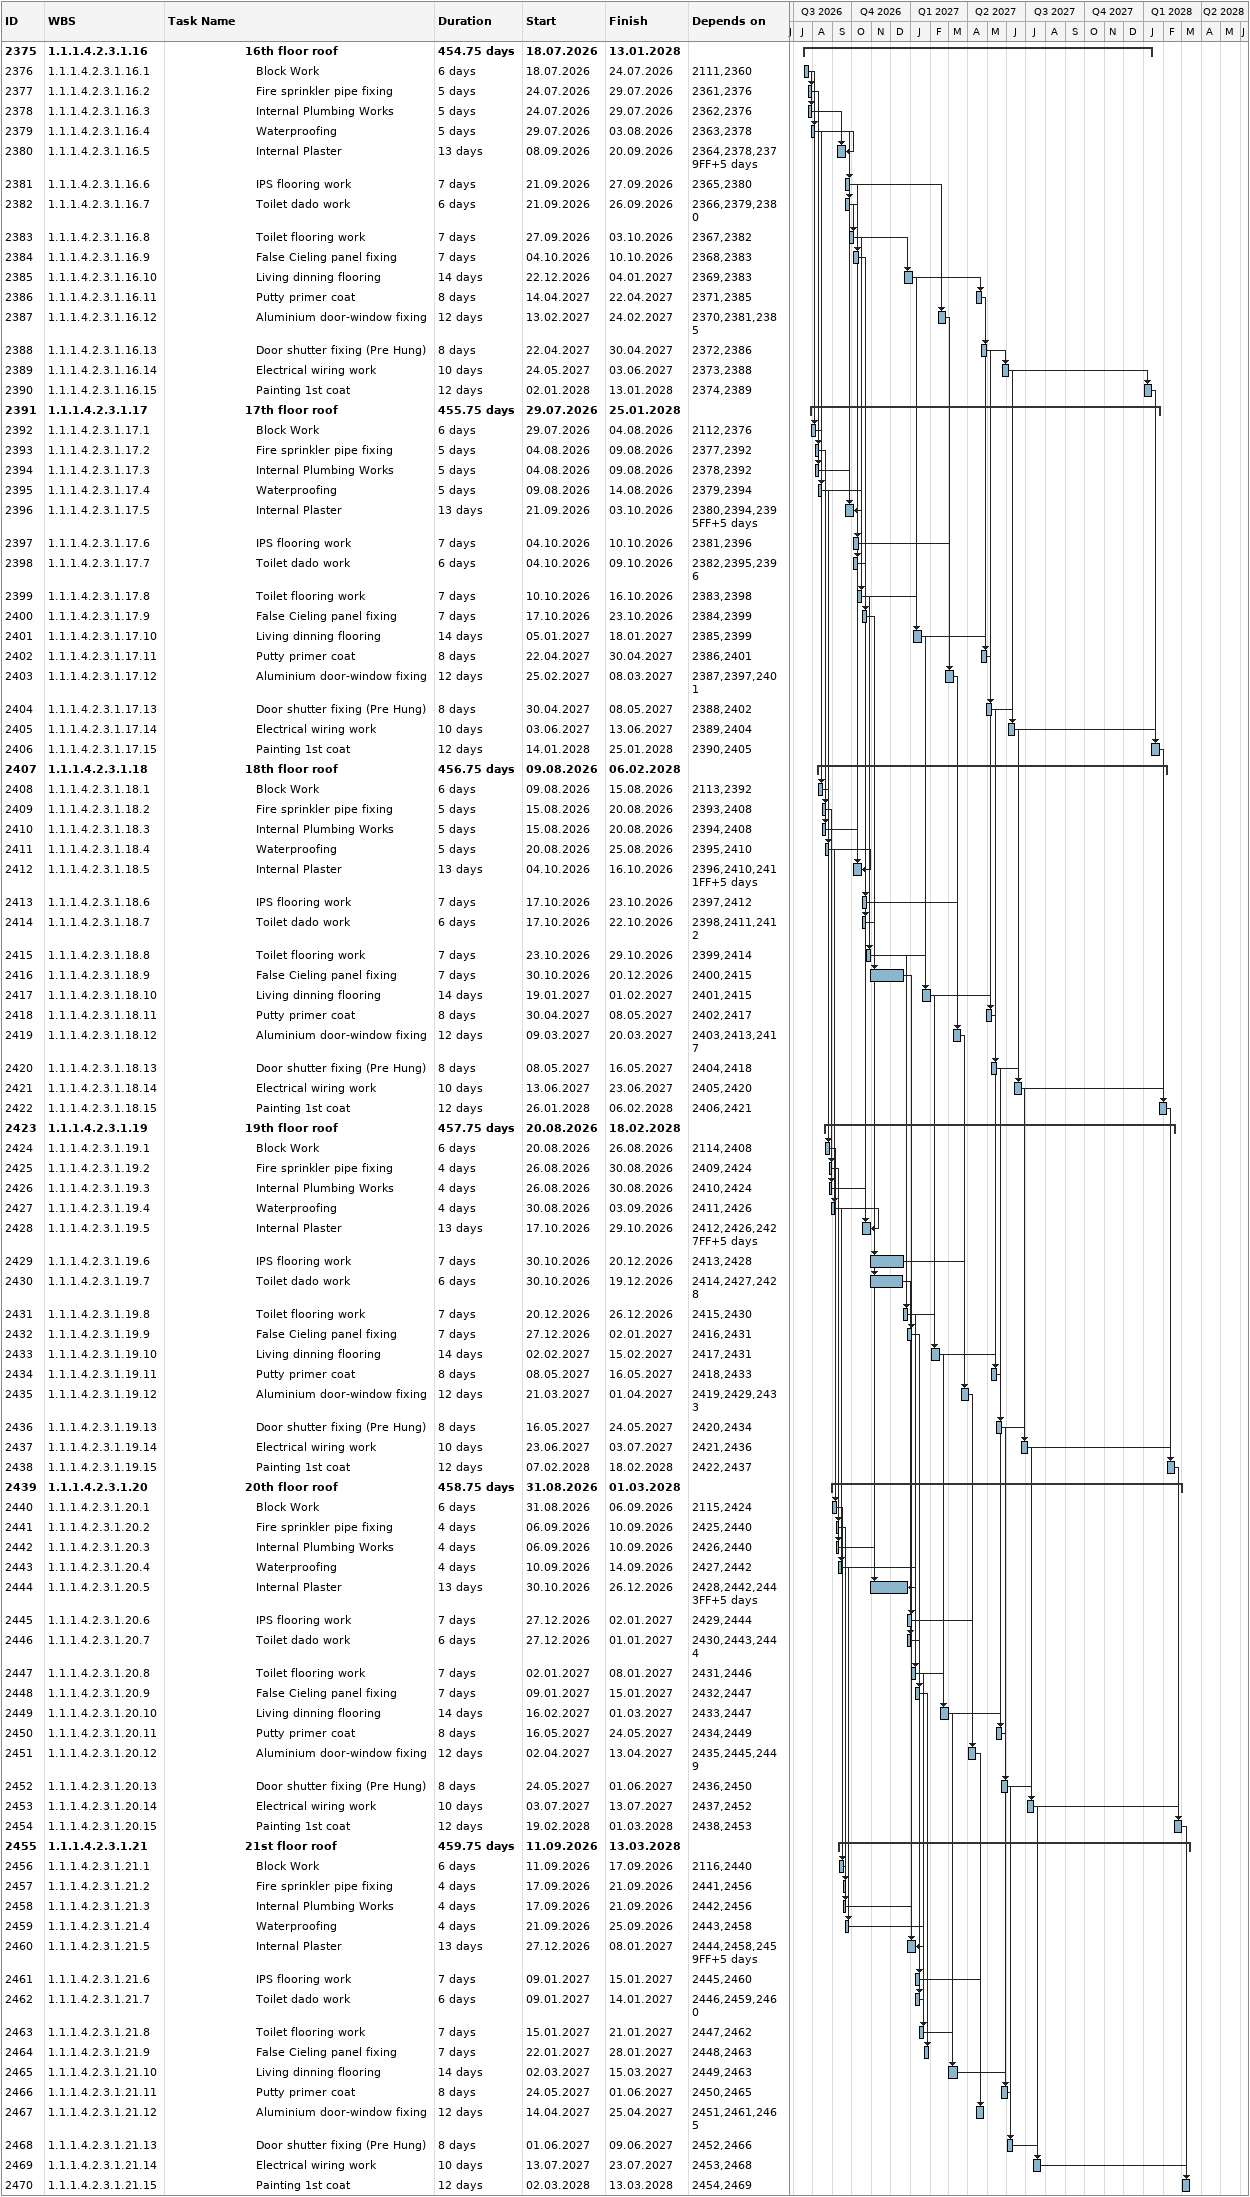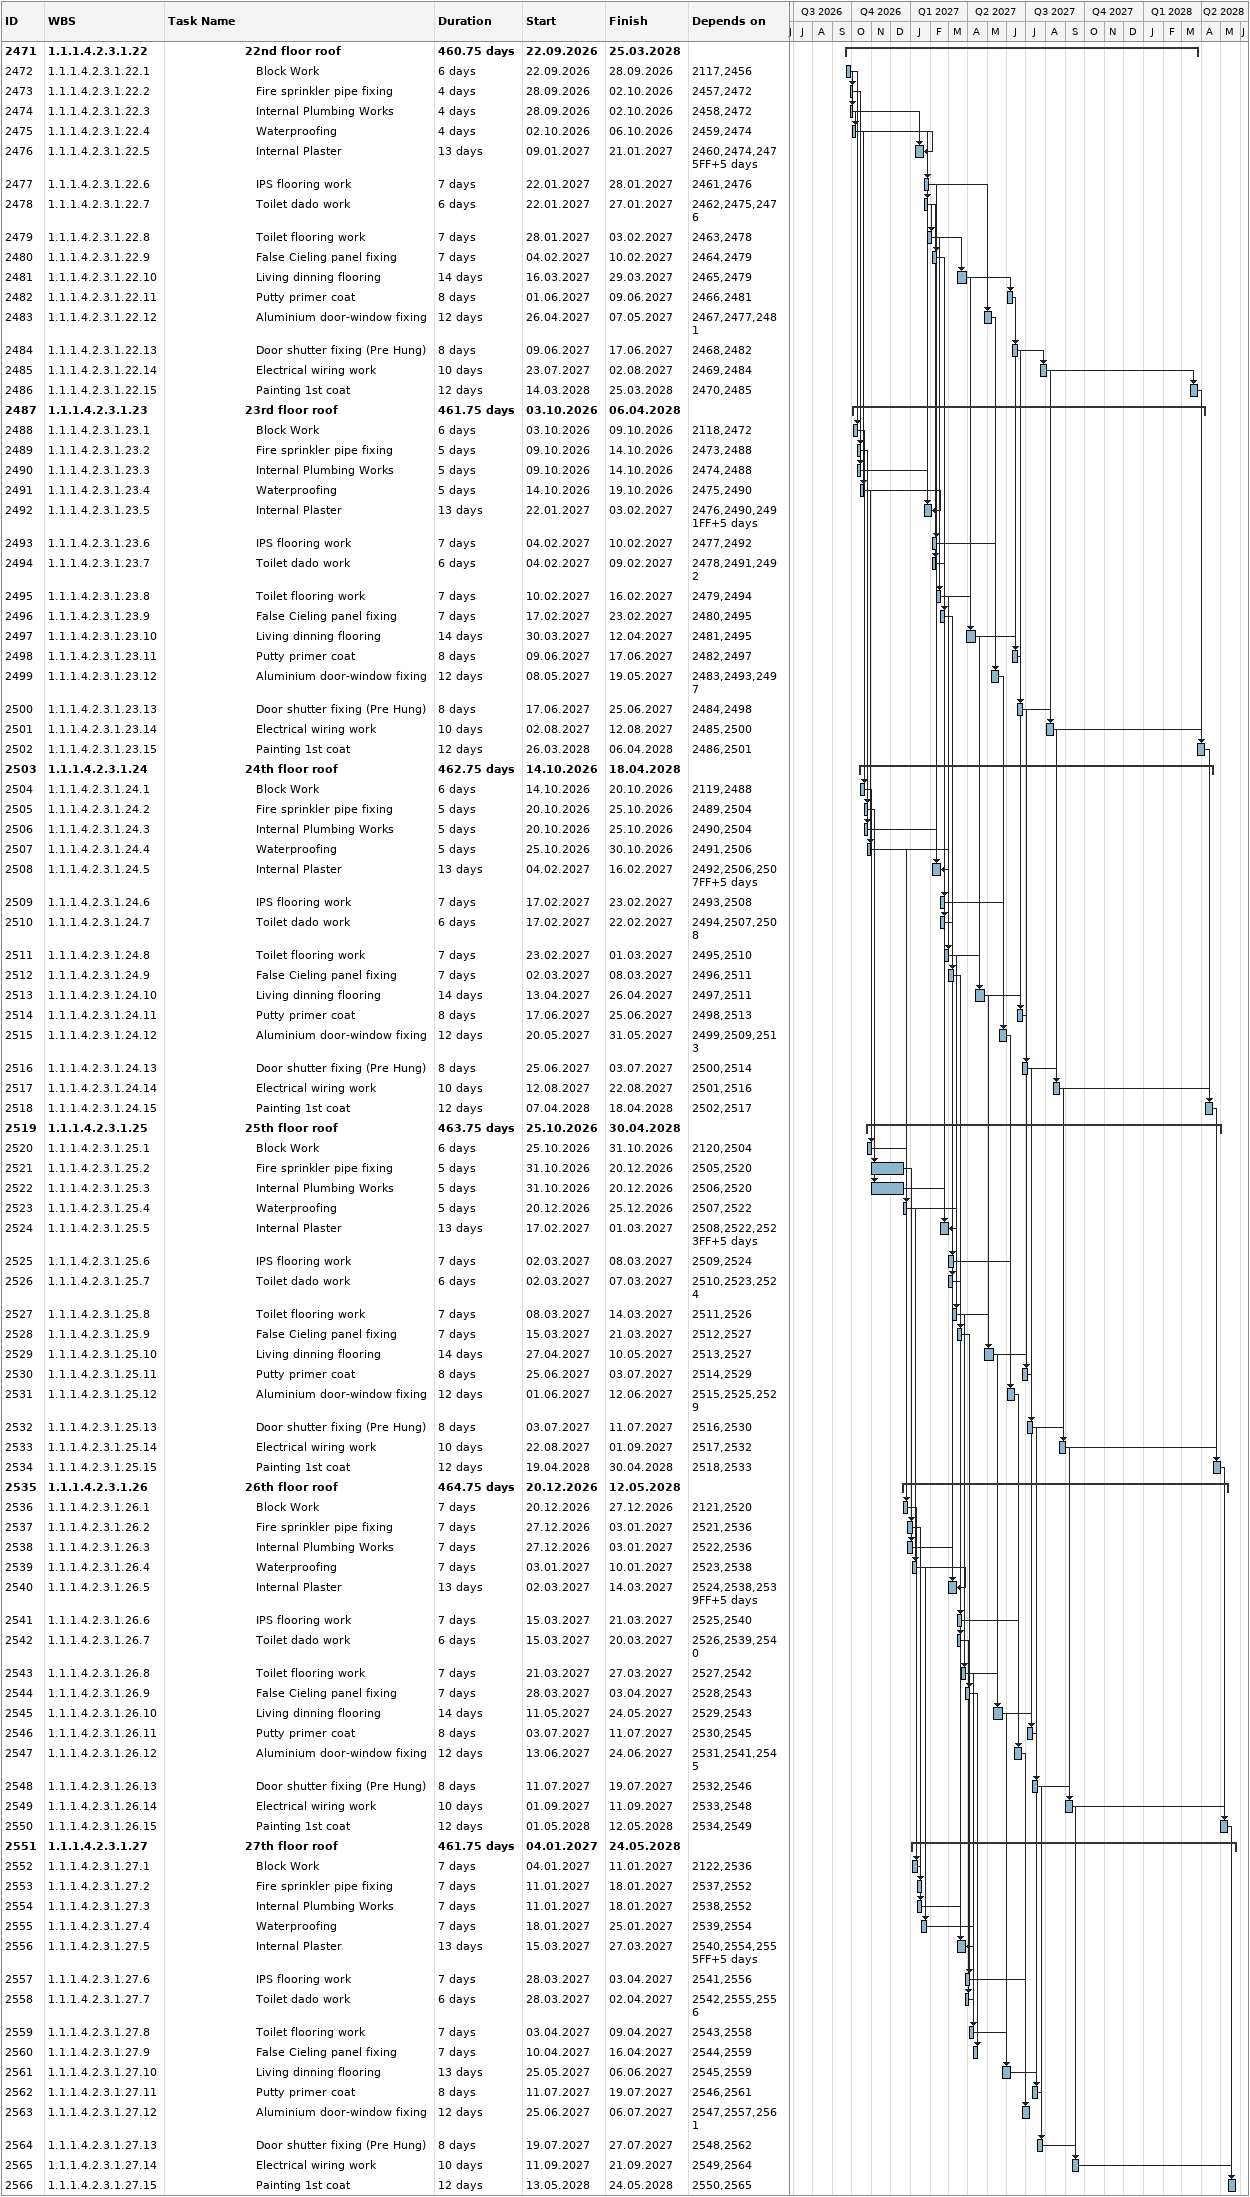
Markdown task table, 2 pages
| ID | WBS | Task | Duration | Start | Finish | Predecessors |
|---|---|---|---|---|---|---|
| 2375 | 1.1.1.4.2.3.1.16 | **16th floor roof** | 454.75d | 2026-07-18 | 2028-01-13 |  |
| 2376 | 1.1.1.4.2.3.1.16.1 | Block Work | 6d | 2026-07-18 | 2026-07-24 | 2111, 2360 |
| 2377 | 1.1.1.4.2.3.1.16.2 | Fire sprinkler pipe fixing | 5d | 2026-07-24 | 2026-07-29 | 2361, 2376 |
| 2378 | 1.1.1.4.2.3.1.16.3 | Internal Plumbing Works | 5d | 2026-07-24 | 2026-07-29 | 2362, 2376 |
| 2379 | 1.1.1.4.2.3.1.16.4 | Waterproofing | 5d | 2026-07-29 | 2026-08-03 | 2363, 2378 |
| 2380 | 1.1.1.4.2.3.1.16.5 | Internal Plaster | 13d | 2026-09-08 | 2026-09-20 | 2364, 2378, 2379FF+5d |
| 2381 | 1.1.1.4.2.3.1.16.6 | IPS flooring work | 7d | 2026-09-21 | 2026-09-27 | 2365, 2380 |
| 2382 | 1.1.1.4.2.3.1.16.7 | Toilet dado work | 6d | 2026-09-21 | 2026-09-26 | 2366, 2379, 2380 |
| 2383 | 1.1.1.4.2.3.1.16.8 | Toilet flooring work | 7d | 2026-09-27 | 2026-10-03 | 2367, 2382 |
| 2384 | 1.1.1.4.2.3.1.16.9 | False Cieling panel fixing | 7d | 2026-10-04 | 2026-10-10 | 2368, 2383 |
| 2385 | 1.1.1.4.2.3.1.16.10 | Living dinning flooring | 14d | 2026-12-22 | 2027-01-04 | 2369, 2383 |
| 2386 | 1.1.1.4.2.3.1.16.11 | Putty primer coat | 8d | 2027-04-14 | 2027-04-22 | 2371, 2385 |
| 2387 | 1.1.1.4.2.3.1.16.12 | Aluminium door-window fixing | 12d | 2027-02-13 | 2027-02-24 | 2370, 2381, 2385 |
| 2388 | 1.1.1.4.2.3.1.16.13 | Door shutter fixing (Pre Hung) | 8d | 2027-04-22 | 2027-04-30 | 2372, 2386 |
| 2389 | 1.1.1.4.2.3.1.16.14 | Electrical wiring work | 10d | 2027-05-24 | 2027-06-03 | 2373, 2388 |
| 2390 | 1.1.1.4.2.3.1.16.15 | Painting 1st coat | 12d | 2028-01-02 | 2028-01-13 | 2374, 2389 |
| 2391 | 1.1.1.4.2.3.1.17 | **17th floor roof** | 455.75d | 2026-07-29 | 2028-01-25 |  |
| 2392 | 1.1.1.4.2.3.1.17.1 | Block Work | 6d | 2026-07-29 | 2026-08-04 | 2112, 2376 |
| 2393 | 1.1.1.4.2.3.1.17.2 | Fire sprinkler pipe fixing | 5d | 2026-08-04 | 2026-08-09 | 2377, 2392 |
| 2394 | 1.1.1.4.2.3.1.17.3 | Internal Plumbing Works | 5d | 2026-08-04 | 2026-08-09 | 2378, 2392 |
| 2395 | 1.1.1.4.2.3.1.17.4 | Waterproofing | 5d | 2026-08-09 | 2026-08-14 | 2379, 2394 |
| 2396 | 1.1.1.4.2.3.1.17.5 | Internal Plaster | 13d | 2026-09-21 | 2026-10-03 | 2380, 2394, 2395FF+5d |
| 2397 | 1.1.1.4.2.3.1.17.6 | IPS flooring work | 7d | 2026-10-04 | 2026-10-10 | 2381, 2396 |
| 2398 | 1.1.1.4.2.3.1.17.7 | Toilet dado work | 6d | 2026-10-04 | 2026-10-09 | 2382, 2395, 2396 |
| 2399 | 1.1.1.4.2.3.1.17.8 | Toilet flooring work | 7d | 2026-10-10 | 2026-10-16 | 2383, 2398 |
| 2400 | 1.1.1.4.2.3.1.17.9 | False Cieling panel fixing | 7d | 2026-10-17 | 2026-10-23 | 2384, 2399 |
| 2401 | 1.1.1.4.2.3.1.17.10 | Living dinning flooring | 14d | 2027-01-05 | 2027-01-18 | 2385, 2399 |
| 2402 | 1.1.1.4.2.3.1.17.11 | Putty primer coat | 8d | 2027-04-22 | 2027-04-30 | 2386, 2401 |
| 2403 | 1.1.1.4.2.3.1.17.12 | Aluminium door-window fixing | 12d | 2027-02-25 | 2027-03-08 | 2387, 2397, 2401 |
| 2404 | 1.1.1.4.2.3.1.17.13 | Door shutter fixing (Pre Hung) | 8d | 2027-04-30 | 2027-05-08 | 2388, 2402 |
| 2405 | 1.1.1.4.2.3.1.17.14 | Electrical wiring work | 10d | 2027-06-03 | 2027-06-13 | 2389, 2404 |
| 2406 | 1.1.1.4.2.3.1.17.15 | Painting 1st coat | 12d | 2028-01-14 | 2028-01-25 | 2390, 2405 |
| 2407 | 1.1.1.4.2.3.1.18 | **18th floor roof** | 456.75d | 2026-08-09 | 2028-02-06 |  |
| 2408 | 1.1.1.4.2.3.1.18.1 | Block Work | 6d | 2026-08-09 | 2026-08-15 | 2113, 2392 |
| 2409 | 1.1.1.4.2.3.1.18.2 | Fire sprinkler pipe fixing | 5d | 2026-08-15 | 2026-08-20 | 2393, 2408 |
| 2410 | 1.1.1.4.2.3.1.18.3 | Internal Plumbing Works | 5d | 2026-08-15 | 2026-08-20 | 2394, 2408 |
| 2411 | 1.1.1.4.2.3.1.18.4 | Waterproofing | 5d | 2026-08-20 | 2026-08-25 | 2395, 2410 |
| 2412 | 1.1.1.4.2.3.1.18.5 | Internal Plaster | 13d | 2026-10-04 | 2026-10-16 | 2396, 2410, 2411FF+5d |
| 2413 | 1.1.1.4.2.3.1.18.6 | IPS flooring work | 7d | 2026-10-17 | 2026-10-23 | 2397, 2412 |
| 2414 | 1.1.1.4.2.3.1.18.7 | Toilet dado work | 6d | 2026-10-17 | 2026-10-22 | 2398, 2411, 2412 |
| 2415 | 1.1.1.4.2.3.1.18.8 | Toilet flooring work | 7d | 2026-10-23 | 2026-10-29 | 2399, 2414 |
| 2416 | 1.1.1.4.2.3.1.18.9 | False Cieling panel fixing | 7d | 2026-10-30 | 2026-12-20 | 2400, 2415 |
| 2417 | 1.1.1.4.2.3.1.18.10 | Living dinning flooring | 14d | 2027-01-19 | 2027-02-01 | 2401, 2415 |
| 2418 | 1.1.1.4.2.3.1.18.11 | Putty primer coat | 8d | 2027-04-30 | 2027-05-08 | 2402, 2417 |
| 2419 | 1.1.1.4.2.3.1.18.12 | Aluminium door-window fixing | 12d | 2027-03-09 | 2027-03-20 | 2403, 2413, 2417 |
| 2420 | 1.1.1.4.2.3.1.18.13 | Door shutter fixing (Pre Hung) | 8d | 2027-05-08 | 2027-05-16 | 2404, 2418 |
| 2421 | 1.1.1.4.2.3.1.18.14 | Electrical wiring work | 10d | 2027-06-13 | 2027-06-23 | 2405, 2420 |
| 2422 | 1.1.1.4.2.3.1.18.15 | Painting 1st coat | 12d | 2028-01-26 | 2028-02-06 | 2406, 2421 |
| 2423 | 1.1.1.4.2.3.1.19 | **19th floor roof** | 457.75d | 2026-08-20 | 2028-02-18 |  |
| 2424 | 1.1.1.4.2.3.1.19.1 | Block Work | 6d | 2026-08-20 | 2026-08-26 | 2114, 2408 |
| 2425 | 1.1.1.4.2.3.1.19.2 | Fire sprinkler pipe fixing | 4d | 2026-08-26 | 2026-08-30 | 2409, 2424 |
| 2426 | 1.1.1.4.2.3.1.19.3 | Internal Plumbing Works | 4d | 2026-08-26 | 2026-08-30 | 2410, 2424 |
| 2427 | 1.1.1.4.2.3.1.19.4 | Waterproofing | 4d | 2026-08-30 | 2026-09-03 | 2411, 2426 |
| 2428 | 1.1.1.4.2.3.1.19.5 | Internal Plaster | 13d | 2026-10-17 | 2026-10-29 | 2412, 2426, 2427FF+5d |
| 2429 | 1.1.1.4.2.3.1.19.6 | IPS flooring work | 7d | 2026-10-30 | 2026-12-20 | 2413, 2428 |
| 2430 | 1.1.1.4.2.3.1.19.7 | Toilet dado work | 6d | 2026-10-30 | 2026-12-19 | 2414, 2427, 2428 |
| 2431 | 1.1.1.4.2.3.1.19.8 | Toilet flooring work | 7d | 2026-12-20 | 2026-12-26 | 2415, 2430 |
| 2432 | 1.1.1.4.2.3.1.19.9 | False Cieling panel fixing | 7d | 2026-12-27 | 2027-01-02 | 2416, 2431 |
| 2433 | 1.1.1.4.2.3.1.19.10 | Living dinning flooring | 14d | 2027-02-02 | 2027-02-15 | 2417, 2431 |
| 2434 | 1.1.1.4.2.3.1.19.11 | Putty primer coat | 8d | 2027-05-08 | 2027-05-16 | 2418, 2433 |
| 2435 | 1.1.1.4.2.3.1.19.12 | Aluminium door-window fixing | 12d | 2027-03-21 | 2027-04-01 | 2419, 2429, 2433 |
| 2436 | 1.1.1.4.2.3.1.19.13 | Door shutter fixing (Pre Hung) | 8d | 2027-05-16 | 2027-05-24 | 2420, 2434 |
| 2437 | 1.1.1.4.2.3.1.19.14 | Electrical wiring work | 10d | 2027-06-23 | 2027-07-03 | 2421, 2436 |
| 2438 | 1.1.1.4.2.3.1.19.15 | Painting 1st coat | 12d | 2028-02-07 | 2028-02-18 | 2422, 2437 |
| 2439 | 1.1.1.4.2.3.1.20 | **20th floor roof** | 458.75d | 2026-08-31 | 2028-03-01 |  |
| 2440 | 1.1.1.4.2.3.1.20.1 | Block Work | 6d | 2026-08-31 | 2026-09-06 | 2115, 2424 |
| 2441 | 1.1.1.4.2.3.1.20.2 | Fire sprinkler pipe fixing | 4d | 2026-09-06 | 2026-09-10 | 2425, 2440 |
| 2442 | 1.1.1.4.2.3.1.20.3 | Internal Plumbing Works | 4d | 2026-09-06 | 2026-09-10 | 2426, 2440 |
| 2443 | 1.1.1.4.2.3.1.20.4 | Waterproofing | 4d | 2026-09-10 | 2026-09-14 | 2427, 2442 |
| 2444 | 1.1.1.4.2.3.1.20.5 | Internal Plaster | 13d | 2026-10-30 | 2026-12-26 | 2428, 2442, 2443FF+5d |
| 2445 | 1.1.1.4.2.3.1.20.6 | IPS flooring work | 7d | 2026-12-27 | 2027-01-02 | 2429, 2444 |
| 2446 | 1.1.1.4.2.3.1.20.7 | Toilet dado work | 6d | 2026-12-27 | 2027-01-01 | 2430, 2443, 2444 |
| 2447 | 1.1.1.4.2.3.1.20.8 | Toilet flooring work | 7d | 2027-01-02 | 2027-01-08 | 2431, 2446 |
| 2448 | 1.1.1.4.2.3.1.20.9 | False Cieling panel fixing | 7d | 2027-01-09 | 2027-01-15 | 2432, 2447 |
| 2449 | 1.1.1.4.2.3.1.20.10 | Living dinning flooring | 14d | 2027-02-16 | 2027-03-01 | 2433, 2447 |
| 2450 | 1.1.1.4.2.3.1.20.11 | Putty primer coat | 8d | 2027-05-16 | 2027-05-24 | 2434, 2449 |
| 2451 | 1.1.1.4.2.3.1.20.12 | Aluminium door-window fixing | 12d | 2027-04-02 | 2027-04-13 | 2435, 2445, 2449 |
| 2452 | 1.1.1.4.2.3.1.20.13 | Door shutter fixing (Pre Hung) | 8d | 2027-05-24 | 2027-06-01 | 2436, 2450 |
| 2453 | 1.1.1.4.2.3.1.20.14 | Electrical wiring work | 10d | 2027-07-03 | 2027-07-13 | 2437, 2452 |
| 2454 | 1.1.1.4.2.3.1.20.15 | Painting 1st coat | 12d | 2028-02-19 | 2028-03-01 | 2438, 2453 |
| 2455 | 1.1.1.4.2.3.1.21 | **21st floor roof** | 459.75d | 2026-09-11 | 2028-03-13 |  |
| 2456 | 1.1.1.4.2.3.1.21.1 | Block Work | 6d | 2026-09-11 | 2026-09-17 | 2116, 2440 |
| 2457 | 1.1.1.4.2.3.1.21.2 | Fire sprinkler pipe fixing | 4d | 2026-09-17 | 2026-09-21 | 2441, 2456 |
| 2458 | 1.1.1.4.2.3.1.21.3 | Internal Plumbing Works | 4d | 2026-09-17 | 2026-09-21 | 2442, 2456 |
| 2459 | 1.1.1.4.2.3.1.21.4 | Waterproofing | 4d | 2026-09-21 | 2026-09-25 | 2443, 2458 |
| 2460 | 1.1.1.4.2.3.1.21.5 | Internal Plaster | 13d | 2026-12-27 | 2027-01-08 | 2444, 2458, 2459FF+5d |
| 2461 | 1.1.1.4.2.3.1.21.6 | IPS flooring work | 7d | 2027-01-09 | 2027-01-15 | 2445, 2460 |
| 2462 | 1.1.1.4.2.3.1.21.7 | Toilet dado work | 6d | 2027-01-09 | 2027-01-14 | 2446, 2459, 2460 |
| 2463 | 1.1.1.4.2.3.1.21.8 | Toilet flooring work | 7d | 2027-01-15 | 2027-01-21 | 2447, 2462 |
| 2464 | 1.1.1.4.2.3.1.21.9 | False Cieling panel fixing | 7d | 2027-01-22 | 2027-01-28 | 2448, 2463 |
| 2465 | 1.1.1.4.2.3.1.21.10 | Living dinning flooring | 14d | 2027-03-02 | 2027-03-15 | 2449, 2463 |
| 2466 | 1.1.1.4.2.3.1.21.11 | Putty primer coat | 8d | 2027-05-24 | 2027-06-01 | 2450, 2465 |
| 2467 | 1.1.1.4.2.3.1.21.12 | Aluminium door-window fixing | 12d | 2027-04-14 | 2027-04-25 | 2451, 2461, 2465 |
| 2468 | 1.1.1.4.2.3.1.21.13 | Door shutter fixing (Pre Hung) | 8d | 2027-06-01 | 2027-06-09 | 2452, 2466 |
| 2469 | 1.1.1.4.2.3.1.21.14 | Electrical wiring work | 10d | 2027-07-13 | 2027-07-23 | 2453, 2468 |
| 2470 | 1.1.1.4.2.3.1.21.15 | Painting 1st coat | 12d | 2028-03-02 | 2028-03-13 | 2454, 2469 |
| 2471 | 1.1.1.4.2.3.1.22 | **22nd floor roof** | 460.75d | 2026-09-22 | 2028-03-25 |  |
| 2472 | 1.1.1.4.2.3.1.22.1 | Block Work | 6d | 2026-09-22 | 2026-09-28 | 2117, 2456 |
| 2473 | 1.1.1.4.2.3.1.22.2 | Fire sprinkler pipe fixing | 4d | 2026-09-28 | 2026-10-02 | 2457, 2472 |
| 2474 | 1.1.1.4.2.3.1.22.3 | Internal Plumbing Works | 4d | 2026-09-28 | 2026-10-02 | 2458, 2472 |
| 2475 | 1.1.1.4.2.3.1.22.4 | Waterproofing | 4d | 2026-10-02 | 2026-10-06 | 2459, 2474 |
| 2476 | 1.1.1.4.2.3.1.22.5 | Internal Plaster | 13d | 2027-01-09 | 2027-01-21 | 2460, 2474, 2475FF+5d |
| 2477 | 1.1.1.4.2.3.1.22.6 | IPS flooring work | 7d | 2027-01-22 | 2027-01-28 | 2461, 2476 |
| 2478 | 1.1.1.4.2.3.1.22.7 | Toilet dado work | 6d | 2027-01-22 | 2027-01-27 | 2462, 2475, 2476 |
| 2479 | 1.1.1.4.2.3.1.22.8 | Toilet flooring work | 7d | 2027-01-28 | 2027-02-03 | 2463, 2478 |
| 2480 | 1.1.1.4.2.3.1.22.9 | False Cieling panel fixing | 7d | 2027-02-04 | 2027-02-10 | 2464, 2479 |
| 2481 | 1.1.1.4.2.3.1.22.10 | Living dinning flooring | 14d | 2027-03-16 | 2027-03-29 | 2465, 2479 |
| 2482 | 1.1.1.4.2.3.1.22.11 | Putty primer coat | 8d | 2027-06-01 | 2027-06-09 | 2466, 2481 |
| 2483 | 1.1.1.4.2.3.1.22.12 | Aluminium door-window fixing | 12d | 2027-04-26 | 2027-05-07 | 2467, 2477, 2481 |
| 2484 | 1.1.1.4.2.3.1.22.13 | Door shutter fixing (Pre Hung) | 8d | 2027-06-09 | 2027-06-17 | 2468, 2482 |
| 2485 | 1.1.1.4.2.3.1.22.14 | Electrical wiring work | 10d | 2027-07-23 | 2027-08-02 | 2469, 2484 |
| 2486 | 1.1.1.4.2.3.1.22.15 | Painting 1st coat | 12d | 2028-03-14 | 2028-03-25 | 2470, 2485 |
| 2487 | 1.1.1.4.2.3.1.23 | **23rd floor roof** | 461.75d | 2026-10-03 | 2028-04-06 |  |
| 2488 | 1.1.1.4.2.3.1.23.1 | Block Work | 6d | 2026-10-03 | 2026-10-09 | 2118, 2472 |
| 2489 | 1.1.1.4.2.3.1.23.2 | Fire sprinkler pipe fixing | 5d | 2026-10-09 | 2026-10-14 | 2473, 2488 |
| 2490 | 1.1.1.4.2.3.1.23.3 | Internal Plumbing Works | 5d | 2026-10-09 | 2026-10-14 | 2474, 2488 |
| 2491 | 1.1.1.4.2.3.1.23.4 | Waterproofing | 5d | 2026-10-14 | 2026-10-19 | 2475, 2490 |
| 2492 | 1.1.1.4.2.3.1.23.5 | Internal Plaster | 13d | 2027-01-22 | 2027-02-03 | 2476, 2490, 2491FF+5d |
| 2493 | 1.1.1.4.2.3.1.23.6 | IPS flooring work | 7d | 2027-02-04 | 2027-02-10 | 2477, 2492 |
| 2494 | 1.1.1.4.2.3.1.23.7 | Toilet dado work | 6d | 2027-02-04 | 2027-02-09 | 2478, 2491, 2492 |
| 2495 | 1.1.1.4.2.3.1.23.8 | Toilet flooring work | 7d | 2027-02-10 | 2027-02-16 | 2479, 2494 |
| 2496 | 1.1.1.4.2.3.1.23.9 | False Cieling panel fixing | 7d | 2027-02-17 | 2027-02-23 | 2480, 2495 |
| 2497 | 1.1.1.4.2.3.1.23.10 | Living dinning flooring | 14d | 2027-03-30 | 2027-04-12 | 2481, 2495 |
| 2498 | 1.1.1.4.2.3.1.23.11 | Putty primer coat | 8d | 2027-06-09 | 2027-06-17 | 2482, 2497 |
| 2499 | 1.1.1.4.2.3.1.23.12 | Aluminium door-window fixing | 12d | 2027-05-08 | 2027-05-19 | 2483, 2493, 2497 |
| 2500 | 1.1.1.4.2.3.1.23.13 | Door shutter fixing (Pre Hung) | 8d | 2027-06-17 | 2027-06-25 | 2484, 2498 |
| 2501 | 1.1.1.4.2.3.1.23.14 | Electrical wiring work | 10d | 2027-08-02 | 2027-08-12 | 2485, 2500 |
| 2502 | 1.1.1.4.2.3.1.23.15 | Painting 1st coat | 12d | 2028-03-26 | 2028-04-06 | 2486, 2501 |
| 2503 | 1.1.1.4.2.3.1.24 | **24th floor roof** | 462.75d | 2026-10-14 | 2028-04-18 |  |
| 2504 | 1.1.1.4.2.3.1.24.1 | Block Work | 6d | 2026-10-14 | 2026-10-20 | 2119, 2488 |
| 2505 | 1.1.1.4.2.3.1.24.2 | Fire sprinkler pipe fixing | 5d | 2026-10-20 | 2026-10-25 | 2489, 2504 |
| 2506 | 1.1.1.4.2.3.1.24.3 | Internal Plumbing Works | 5d | 2026-10-20 | 2026-10-25 | 2490, 2504 |
| 2507 | 1.1.1.4.2.3.1.24.4 | Waterproofing | 5d | 2026-10-25 | 2026-10-30 | 2491, 2506 |
| 2508 | 1.1.1.4.2.3.1.24.5 | Internal Plaster | 13d | 2027-02-04 | 2027-02-16 | 2492, 2506, 2507FF+5d |
| 2509 | 1.1.1.4.2.3.1.24.6 | IPS flooring work | 7d | 2027-02-17 | 2027-02-23 | 2493, 2508 |
| 2510 | 1.1.1.4.2.3.1.24.7 | Toilet dado work | 6d | 2027-02-17 | 2027-02-22 | 2494, 2507, 2508 |
| 2511 | 1.1.1.4.2.3.1.24.8 | Toilet flooring work | 7d | 2027-02-23 | 2027-03-01 | 2495, 2510 |
| 2512 | 1.1.1.4.2.3.1.24.9 | False Cieling panel fixing | 7d | 2027-03-02 | 2027-03-08 | 2496, 2511 |
| 2513 | 1.1.1.4.2.3.1.24.10 | Living dinning flooring | 14d | 2027-04-13 | 2027-04-26 | 2497, 2511 |
| 2514 | 1.1.1.4.2.3.1.24.11 | Putty primer coat | 8d | 2027-06-17 | 2027-06-25 | 2498, 2513 |
| 2515 | 1.1.1.4.2.3.1.24.12 | Aluminium door-window fixing | 12d | 2027-05-20 | 2027-05-31 | 2499, 2509, 2513 |
| 2516 | 1.1.1.4.2.3.1.24.13 | Door shutter fixing (Pre Hung) | 8d | 2027-06-25 | 2027-07-03 | 2500, 2514 |
| 2517 | 1.1.1.4.2.3.1.24.14 | Electrical wiring work | 10d | 2027-08-12 | 2027-08-22 | 2501, 2516 |
| 2518 | 1.1.1.4.2.3.1.24.15 | Painting 1st coat | 12d | 2028-04-07 | 2028-04-18 | 2502, 2517 |
| 2519 | 1.1.1.4.2.3.1.25 | **25th floor roof** | 463.75d | 2026-10-25 | 2028-04-30 |  |
| 2520 | 1.1.1.4.2.3.1.25.1 | Block Work | 6d | 2026-10-25 | 2026-10-31 | 2120, 2504 |
| 2521 | 1.1.1.4.2.3.1.25.2 | Fire sprinkler pipe fixing | 5d | 2026-10-31 | 2026-12-20 | 2505, 2520 |
| 2522 | 1.1.1.4.2.3.1.25.3 | Internal Plumbing Works | 5d | 2026-10-31 | 2026-12-20 | 2506, 2520 |
| 2523 | 1.1.1.4.2.3.1.25.4 | Waterproofing | 5d | 2026-12-20 | 2026-12-25 | 2507, 2522 |
| 2524 | 1.1.1.4.2.3.1.25.5 | Internal Plaster | 13d | 2027-02-17 | 2027-03-01 | 2508, 2522, 2523FF+5d |
| 2525 | 1.1.1.4.2.3.1.25.6 | IPS flooring work | 7d | 2027-03-02 | 2027-03-08 | 2509, 2524 |
| 2526 | 1.1.1.4.2.3.1.25.7 | Toilet dado work | 6d | 2027-03-02 | 2027-03-07 | 2510, 2523, 2524 |
| 2527 | 1.1.1.4.2.3.1.25.8 | Toilet flooring work | 7d | 2027-03-08 | 2027-03-14 | 2511, 2526 |
| 2528 | 1.1.1.4.2.3.1.25.9 | False Cieling panel fixing | 7d | 2027-03-15 | 2027-03-21 | 2512, 2527 |
| 2529 | 1.1.1.4.2.3.1.25.10 | Living dinning flooring | 14d | 2027-04-27 | 2027-05-10 | 2513, 2527 |
| 2530 | 1.1.1.4.2.3.1.25.11 | Putty primer coat | 8d | 2027-06-25 | 2027-07-03 | 2514, 2529 |
| 2531 | 1.1.1.4.2.3.1.25.12 | Aluminium door-window fixing | 12d | 2027-06-01 | 2027-06-12 | 2515, 2525, 2529 |
| 2532 | 1.1.1.4.2.3.1.25.13 | Door shutter fixing (Pre Hung) | 8d | 2027-07-03 | 2027-07-11 | 2516, 2530 |
| 2533 | 1.1.1.4.2.3.1.25.14 | Electrical wiring work | 10d | 2027-08-22 | 2027-09-01 | 2517, 2532 |
| 2534 | 1.1.1.4.2.3.1.25.15 | Painting 1st coat | 12d | 2028-04-19 | 2028-04-30 | 2518, 2533 |
| 2535 | 1.1.1.4.2.3.1.26 | **26th floor roof** | 464.75d | 2026-12-20 | 2028-05-12 |  |
| 2536 | 1.1.1.4.2.3.1.26.1 | Block Work | 7d | 2026-12-20 | 2026-12-27 | 2121, 2520 |
| 2537 | 1.1.1.4.2.3.1.26.2 | Fire sprinkler pipe fixing | 7d | 2026-12-27 | 2027-01-03 | 2521, 2536 |
| 2538 | 1.1.1.4.2.3.1.26.3 | Internal Plumbing Works | 7d | 2026-12-27 | 2027-01-03 | 2522, 2536 |
| 2539 | 1.1.1.4.2.3.1.26.4 | Waterproofing | 7d | 2027-01-03 | 2027-01-10 | 2523, 2538 |
| 2540 | 1.1.1.4.2.3.1.26.5 | Internal Plaster | 13d | 2027-03-02 | 2027-03-14 | 2524, 2538, 2539FF+5d |
| 2541 | 1.1.1.4.2.3.1.26.6 | IPS flooring work | 7d | 2027-03-15 | 2027-03-21 | 2525, 2540 |
| 2542 | 1.1.1.4.2.3.1.26.7 | Toilet dado work | 6d | 2027-03-15 | 2027-03-20 | 2526, 2539, 2540 |
| 2543 | 1.1.1.4.2.3.1.26.8 | Toilet flooring work | 7d | 2027-03-21 | 2027-03-27 | 2527, 2542 |
| 2544 | 1.1.1.4.2.3.1.26.9 | False Cieling panel fixing | 7d | 2027-03-28 | 2027-04-03 | 2528, 2543 |
| 2545 | 1.1.1.4.2.3.1.26.10 | Living dinning flooring | 14d | 2027-05-11 | 2027-05-24 | 2529, 2543 |
| 2546 | 1.1.1.4.2.3.1.26.11 | Putty primer coat | 8d | 2027-07-03 | 2027-07-11 | 2530, 2545 |
| 2547 | 1.1.1.4.2.3.1.26.12 | Aluminium door-window fixing | 12d | 2027-06-13 | 2027-06-24 | 2531, 2541, 2545 |
| 2548 | 1.1.1.4.2.3.1.26.13 | Door shutter fixing (Pre Hung) | 8d | 2027-07-11 | 2027-07-19 | 2532, 2546 |
| 2549 | 1.1.1.4.2.3.1.26.14 | Electrical wiring work | 10d | 2027-09-01 | 2027-09-11 | 2533, 2548 |
| 2550 | 1.1.1.4.2.3.1.26.15 | Painting 1st coat | 12d | 2028-05-01 | 2028-05-12 | 2534, 2549 |
| 2551 | 1.1.1.4.2.3.1.27 | **27th floor roof** | 461.75d | 2027-01-04 | 2028-05-24 |  |
| 2552 | 1.1.1.4.2.3.1.27.1 | Block Work | 7d | 2027-01-04 | 2027-01-11 | 2122, 2536 |
| 2553 | 1.1.1.4.2.3.1.27.2 | Fire sprinkler pipe fixing | 7d | 2027-01-11 | 2027-01-18 | 2537, 2552 |
| 2554 | 1.1.1.4.2.3.1.27.3 | Internal Plumbing Works | 7d | 2027-01-11 | 2027-01-18 | 2538, 2552 |
| 2555 | 1.1.1.4.2.3.1.27.4 | Waterproofing | 7d | 2027-01-18 | 2027-01-25 | 2539, 2554 |
| 2556 | 1.1.1.4.2.3.1.27.5 | Internal Plaster | 13d | 2027-03-15 | 2027-03-27 | 2540, 2554, 2555FF+5d |
| 2557 | 1.1.1.4.2.3.1.27.6 | IPS flooring work | 7d | 2027-03-28 | 2027-04-03 | 2541, 2556 |
| 2558 | 1.1.1.4.2.3.1.27.7 | Toilet dado work | 6d | 2027-03-28 | 2027-04-02 | 2542, 2555, 2556 |
| 2559 | 1.1.1.4.2.3.1.27.8 | Toilet flooring work | 7d | 2027-04-03 | 2027-04-09 | 2543, 2558 |
| 2560 | 1.1.1.4.2.3.1.27.9 | False Cieling panel fixing | 7d | 2027-04-10 | 2027-04-16 | 2544, 2559 |
| 2561 | 1.1.1.4.2.3.1.27.10 | Living dinning flooring | 13d | 2027-05-25 | 2027-06-06 | 2545, 2559 |
| 2562 | 1.1.1.4.2.3.1.27.11 | Putty primer coat | 8d | 2027-07-11 | 2027-07-19 | 2546, 2561 |
| 2563 | 1.1.1.4.2.3.1.27.12 | Aluminium door-window fixing | 12d | 2027-06-25 | 2027-07-06 | 2547, 2557, 2561 |
| 2564 | 1.1.1.4.2.3.1.27.13 | Door shutter fixing (Pre Hung) | 8d | 2027-07-19 | 2027-07-27 | 2548, 2562 |
| 2565 | 1.1.1.4.2.3.1.27.14 | Electrical wiring work | 10d | 2027-09-11 | 2027-09-21 | 2549, 2564 |
| 2566 | 1.1.1.4.2.3.1.27.15 | Painting 1st coat | 12d | 2028-05-13 | 2028-05-24 | 2550, 2565 |
